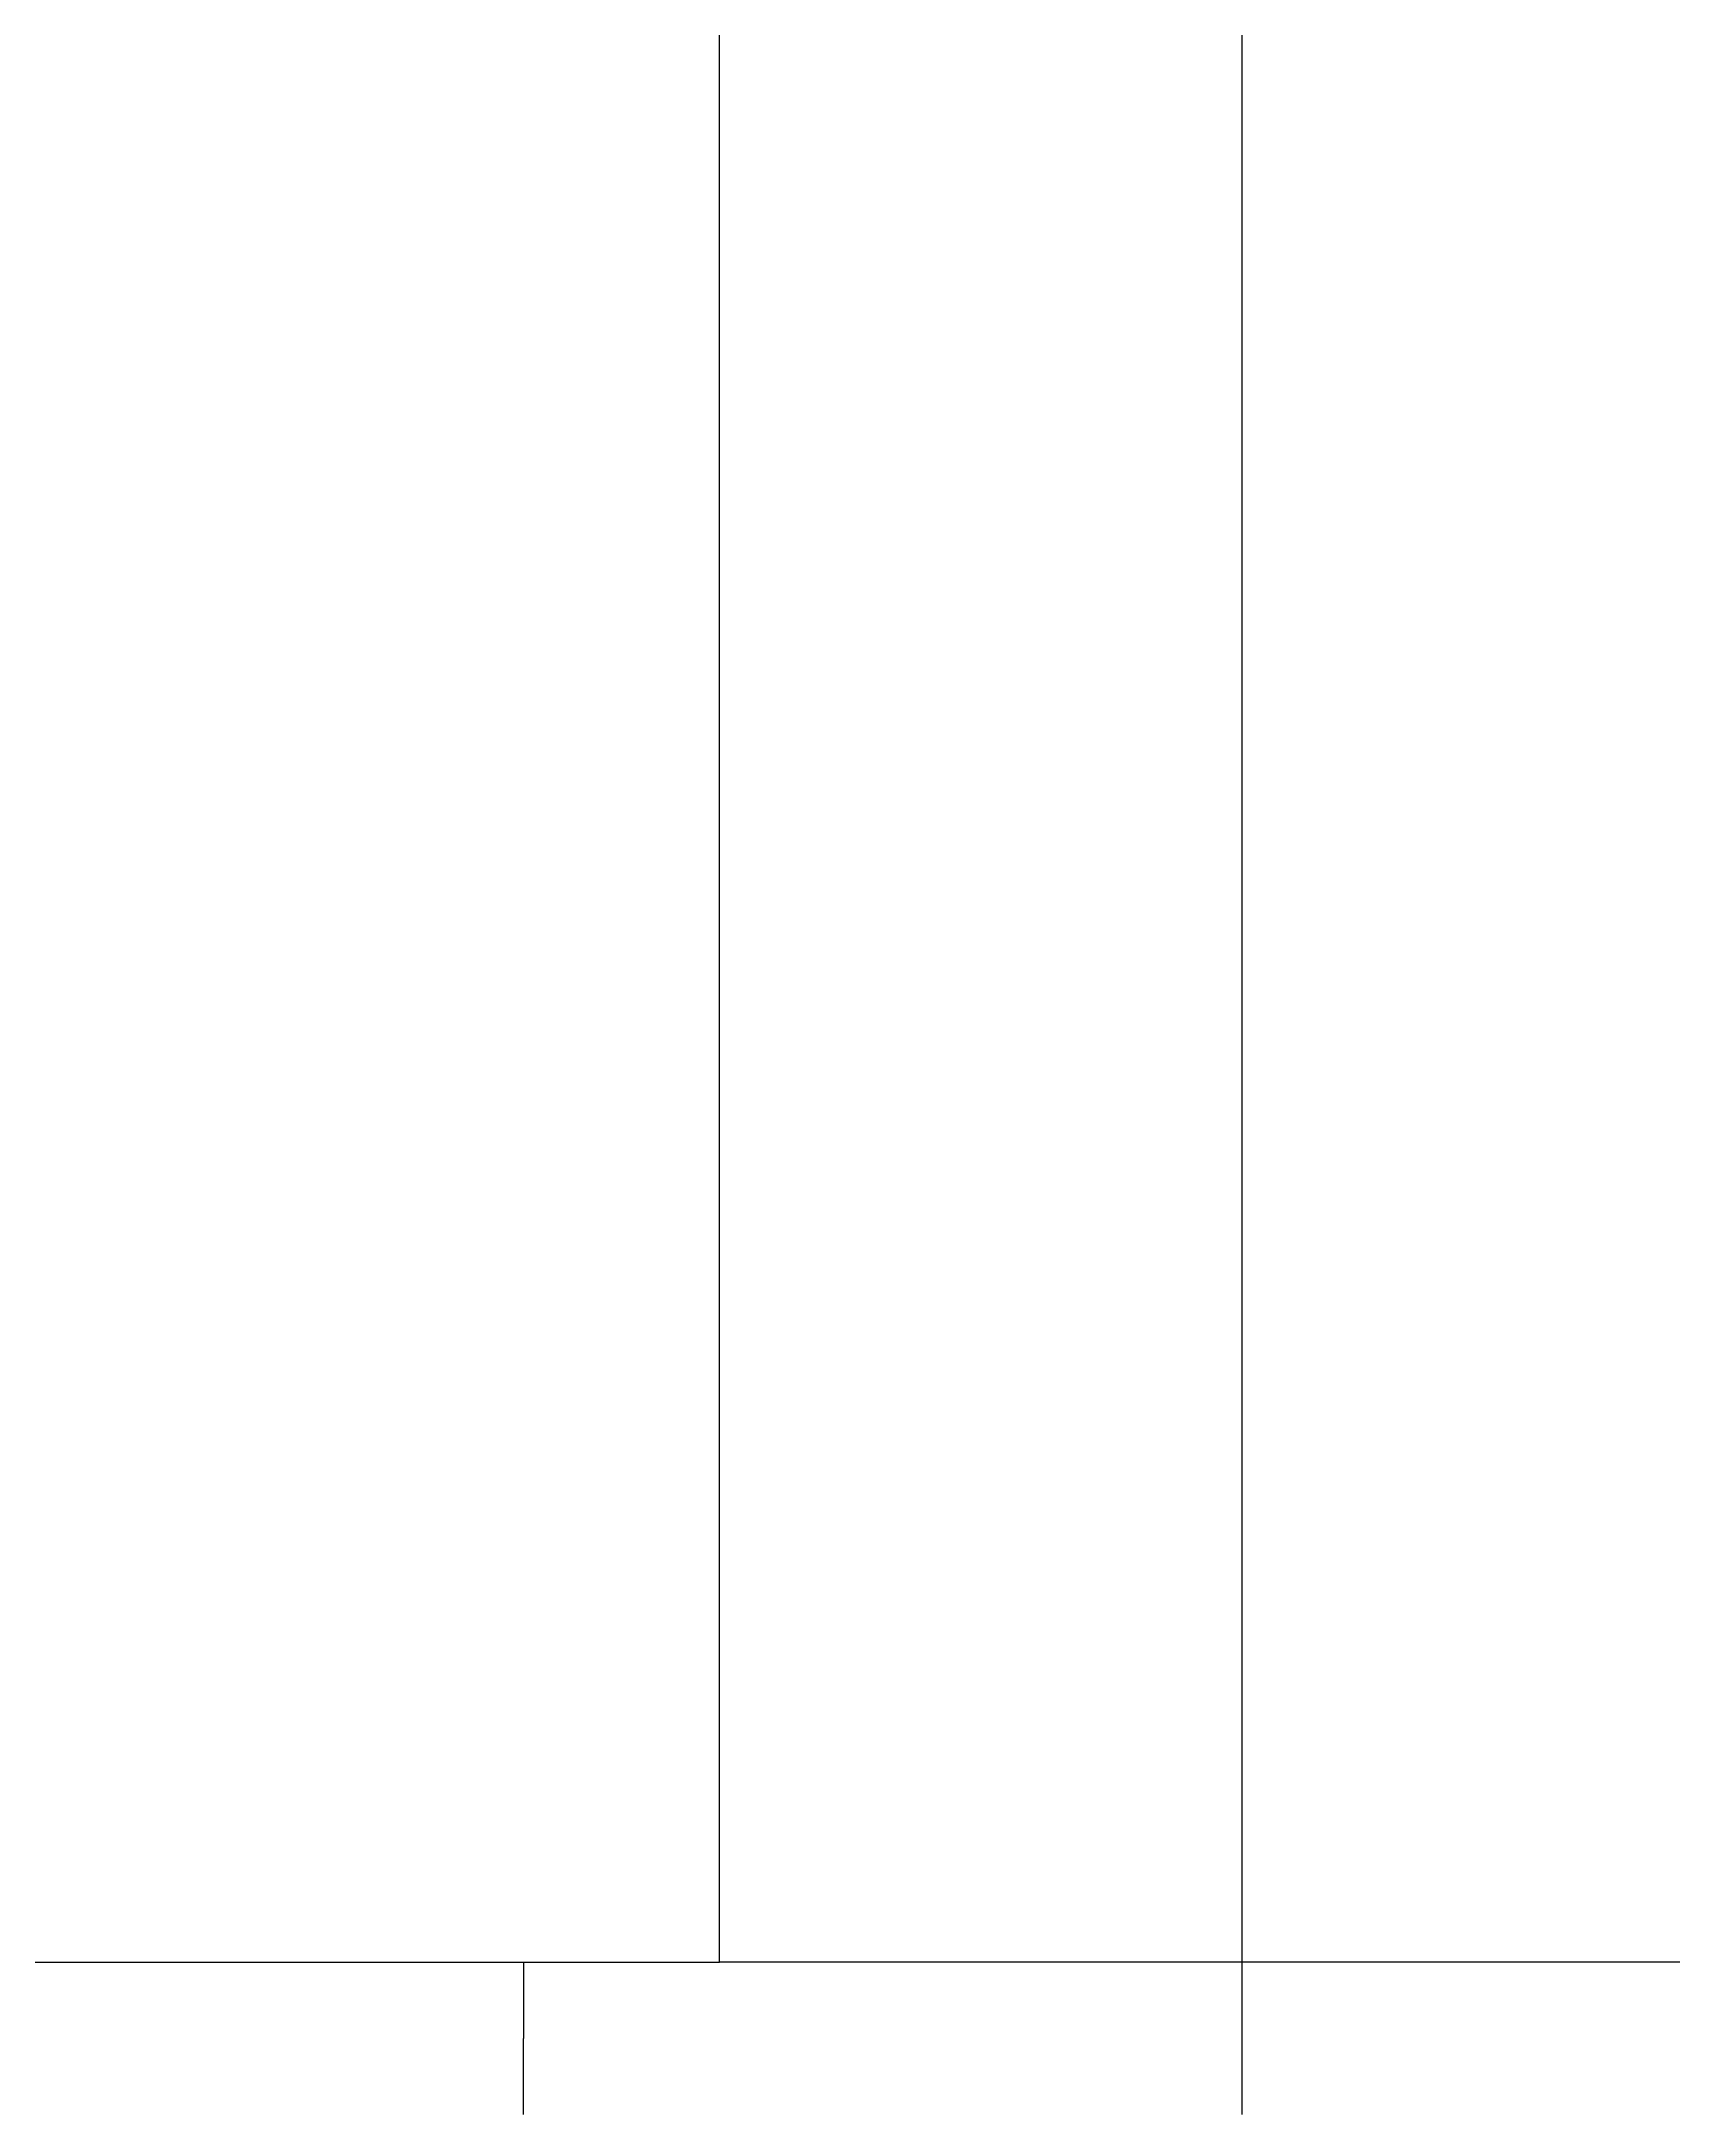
# Model space of a CAD drawing. Header units: metres. Extents: x 0 to 433927, y 0 to 133848.
# Drawn here: x 379652 to 381525, y 107265 to 109646 of the extents above; entities that cross this region are included whole.
import ezdxf

# ---------------------------------------------------------------- set-up
doc = ezdxf.new("R2010")
doc.units = ezdxf.units.M
for name, color, linetype in [('AXIS', 3, 'Continuous'), ('DOTE', 1, 'Continuous'), ('PUB_DIM', 3, 'Continuous')]:
    doc.layers.add(name, color=color, linetype=linetype)
doc.dimstyles.get("Standard").update_dxf_attribs({"dimtxt": 2.5, "dimasz": 2.5, "dimexe": 1.25, "dimexo": 0.625, "dimtad": 1, "dimcen": 2.5, "dimazin": 3, "dimtfac": 1, "dimtmove": 0, "dimatfit": 3})

# ---------------------------------------------------------------- blocks, each defined once
blk = doc.blocks.new('*D4')
for p, q in [((380430.24, 125440.05), (380430.24, 116440.05)), ((380429.99, 116440.05), (380429.74, 116440.05)), ((380430.24, 107440.05), (380430.24, 116440.05)), ((380430.24, 116440.05), (380430.24, 116440.05)), ((380430.49, 116440.05), (380430.74, 116440.05))]:
    blk.add_line(p, q)
at = {"layer": 'Defpoints'}
for p in [(380430.24, 125440.05), (380430.24, 116440.05), (380430.24, 107440.05)]:
    blk.add_point(p, dxfattribs=at)
at = {"layer": 'AXIS', "insert": (380430.24, 116441.175), "char_height": 1, "attachment_point": 5}
blk.add_mtext('0', dxfattribs=at)
blk = doc.blocks.new('*D29')
for p, q in [((381030.24, 125615.05), (381030.24, 116440.05)), ((381029.99, 116440.05), (381029.74, 116440.05)), ((381030.24, 107265.05), (381030.24, 116440.05)), ((381030.24, 116440.05), (381030.24, 116440.05)), ((381030.49, 116440.05), (381030.74, 116440.05))]:
    blk.add_line(p, q)
at = {"layer": 'Defpoints'}
for p in [(381030.24, 125615.05), (381030.24, 116440.05), (381030.24, 107265.05)]:
    blk.add_point(p, dxfattribs=at)
at = {"layer": 'AXIS', "insert": (381030.24, 116441.175), "char_height": 1, "attachment_point": 5}
blk.add_mtext('0', dxfattribs=at)
blk = doc.blocks.new('*D31')
for p, q in [((380205.24, 107440.05), (380205.24, 107352.55)), ((380204.99, 107352.55), (380204.74, 107352.55)), ((380205.24, 107265.05), (380205.24, 107352.55)), ((380205.24, 107352.55), (380205.24, 107352.55)), ((380205.49, 107352.55), (380205.74, 107352.55))]:
    blk.add_line(p, q)
at = {"layer": 'Defpoints'}
for p in [(380205.24, 107440.05), (380205.24, 107352.55), (380205.24, 107265.05)]:
    blk.add_point(p, dxfattribs=at)
at = {"layer": 'PUB_DIM', "insert": (380205.24, 107353.675), "char_height": 1, "attachment_point": 5}
blk.add_mtext('0', dxfattribs=at)
blk = doc.blocks.new('*D52')
for p, q in [((380430.24, 115540.05), (380430.24, 111490.05)), ((380429.99, 111490.05), (380429.74, 111490.05)), ((380430.24, 107440.05), (380430.24, 111490.05)), ((380430.24, 111490.05), (380430.24, 111490.05)), ((380430.49, 111490.05), (380430.74, 111490.05))]:
    blk.add_line(p, q)
at = {"layer": 'Defpoints'}
for p in [(380430.24, 115540.05), (380430.24, 111490.05), (380430.24, 107440.05)]:
    blk.add_point(p, dxfattribs=at)
at = {"layer": 'PUB_DIM', "insert": (380430.24, 111491.175), "char_height": 1, "attachment_point": 5}
blk.add_mtext('0', dxfattribs=at)

msp = doc.modelspace()

# ---------------------------------------------------------------- linework, layer by layer
at = {"layer": 'AXIS'}
msp.add_line((384430.24, 107440.05), (380430.24, 107440.05), dxfattribs=at)
at = {"layer": 'DOTE'}
msp.add_line((360930.24, 107440.05), (380430.24, 107440.05), dxfattribs=at)

# ---------------------------------------------------------------- dimensions: what is measured, and where the dimension line sits
at = {"layer": 'AXIS'}
for base, p1, p2, picture, middle in [((381030.24, 116440.05), (381030.24, 125615.05), (381030.24, 107265.05), '*D29', (381030.24, 116441.175)), ((380430.24, 116440.05), (380430.24, 125440.05), (380430.24, 107440.05), '*D4', (380430.24, 116441.175))]:
    dim = msp.add_linear_dim(base=base, p1=p1, p2=p2, dimstyle='Standard', dxfattribs=at)
    dim.commit()
    dim.dimension.update_dxf_attribs({"geometry": picture, "text_midpoint": middle})
at = {"layer": 'PUB_DIM'}
for base, p1, p2, picture, middle in [((380430.24, 111490.05), (380430.24, 115540.05), (380430.24, 107440.05), '*D52', (380430.24, 111491.175)), ((380205.24, 107352.55), (380205.24, 107440.05), (380205.24, 107265.05), '*D31', (380205.24, 107353.675))]:
    dim = msp.add_linear_dim(base=base, p1=p1, p2=p2, dimstyle='Standard', dxfattribs=at)
    dim.commit()
    dim.dimension.update_dxf_attribs({"geometry": picture, "text_midpoint": middle})

doc.saveas('drawing.dxf')
